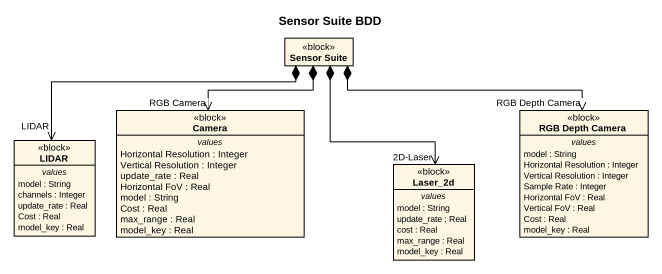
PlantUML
@startuml
title Sensor Suite BDD
hide circle
hide empty members
class "Sensor Suite" as Sensor_Suite <<block>>
class Camera <<block>> {
  -- values --
  Horizontal Resolution : Integer
  Vertical Resolution : Integer
  update_rate : Real
  Horizontal FoV : Real
  model : String
  Cost : Real
  max_range : Real
  model_key : Real
}
class "RGB Depth Camera" as RGB_Depth_Camera <<block>> {
  -- values --
  model : String
  Horizontal Resolution : Integer
  Vertical Resolution : Integer
  Sample Rate : Integer
  Horizontal FoV : Real
  Vertical FoV : Real
  Cost : Real
  model_key : Real
}
class LIDAR <<block>> {
  -- values --
  model : String
  channels : Integer
  update_rate : Real
  Cost : Real
  model_key : Real
}
class Laser_2d <<block>> {
  -- values --
  model : String
  update_rate : Real
  cost : Real
  max_range : Real
  model_key : Real
}
Sensor_Suite *--> "RGB Camera" Camera
Sensor_Suite *-right-> "RGB Depth Camera" RGB_Depth_Camera
Sensor_Suite *-left-> "LIDAR" LIDAR
Sensor_Suite *--> "2D-Laser" Laser_2d
@enduml
